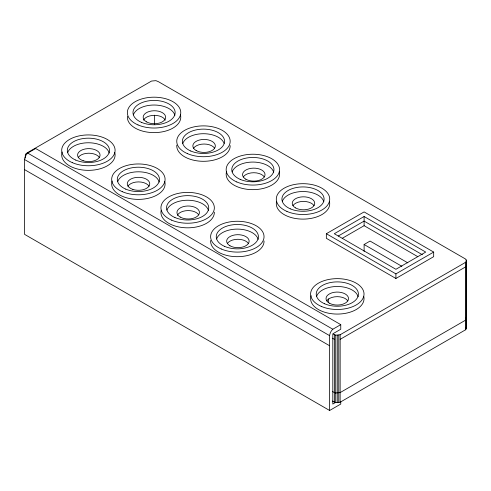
<?xml version="1.0" encoding="UTF-8"?>
<svg xmlns="http://www.w3.org/2000/svg" width="491" height="491" viewBox="0 0 491 491"><rect width="100%" height="100%" fill="white"/><g stroke="black" fill="none" stroke-linecap="round" stroke-linejoin="round"><path stroke-width="0.74" d="M364.107 251.392L364.107 244.506L370.067 241.063L407.837 262.869M25.231 158.157L25.464 154.242L27.195 152.818L151.529 81.052L155.917 80.659L158.384 81.666L465.542 259.027L466.45 260.69L466.425 328.166L465.511 329.829L340.134 402.215L335.74 402.608L332.376 401.061M466.45 260.69L466.217 261.556L464.48 262.986L340.153 334.745L335.758 335.144L333.297 334.132M335.74 392.972L340.153 392.585L465.542 320.187L466.45 318.524L466.217 317.652M465.511 320.187L466.425 318.524L466.192 317.652M340.76 401.761L340.76 404.056L329.627 410.482L24.55 234.342L24.55 159.526A6.322 3.652 -60 0 1 27.729 153.1L35.683 148.509L340.76 324.643L340.76 329.234L332.812 333.825L332.812 404.056L335.457 402.522M326.343 233.722L364.107 211.916L433.676 252.079L433.676 256.67L395.906 278.477L326.343 238.313L326.343 233.722L395.906 273.886L433.676 252.079M364.107 216.506L334.291 233.722L395.906 269.295L425.722 252.079L364.107 216.506L364.107 225.688L417.773 256.67M338.268 236.018L364.107 221.097L422.407 254.761M342.239 238.313L364.107 225.688M329.627 410.482L329.627 335.66A6.322 3.652 -60 0 1 332.812 329.234L340.76 324.643M340.153 339.336L465.542 266.938M334.371 392.573L335.758 392.984M364.107 244.506L401.871 266.312M27.729 153.1L332.812 329.234M24.55 159.526L329.627 335.66M332.401 338.189L334.389 339.336M24.55 169.622L329.627 345.756M332.376 391.425L334.389 392.585M466.192 327.294L466.425 328.166M25.231 155.113L25.464 155.985M466.217 259.819L466.192 329.038M465.542 262.347L465.511 329.829M395.906 273.886L395.906 278.477M340.153 334.745L340.134 402.215M338.784 335.144L338.765 402.608M337.274 335.279L337.249 402.743M335.758 335.144L335.74 402.608M334.389 334.745L334.371 402.215M328.326 298.829L328.326 302.652M154.413 115.195L154.413 124.327M180.436 114.784A26.704 15.417 0 0 1 155.463 132.588A26.704 15.417 0 0 1 127.396 116.385M133.368 114.869A21.082 12.171 0 0 1 154.432 105.025A21.082 12.171 0 0 1 174.888 115.287M363.696 296.239A26.704 15.417 0 0 1 336.851 314.068A26.704 15.417 0 0 1 311.104 295.711M316.627 296.331A21.082 12.171 0 0 1 337.685 286.48A21.082 12.171 0 0 1 358.142 296.748M264.035 241.001A26.704 15.417 0 0 1 236.871 256.683A26.704 15.417 0 0 1 210.67 240.461M216.641 238.945A21.082 12.171 0 0 1 237.705 229.101A21.082 12.171 0 0 1 258.156 239.363M329.381 201.285A26.704 15.417 0 0 1 303.162 219.115A26.704 15.417 0 0 1 276.58 201.463M282.313 201.371A21.082 12.171 0 0 1 303.37 191.527A21.082 12.171 0 0 1 323.827 201.789M214.34 212.137A26.704 15.417 0 0 1 185.929 227.793A26.704 15.417 0 0 1 161.214 210.173M166.94 210.08A21.082 12.171 0 0 1 188.004 200.236A21.082 12.171 0 0 1 208.46 210.504M230.162 145.618A26.704 15.417 0 0 1 202.998 161.3A26.704 15.417 0 0 1 176.797 145.078M182.769 143.562A21.082 12.171 0 0 1 203.342 133.712A21.082 12.171 0 0 1 224.111 143.421M279.238 171.825A26.704 15.417 0 0 1 252.399 189.649A26.704 15.417 0 0 1 226.652 171.291M232.169 171.911A21.082 12.171 0 0 1 253.233 162.067A21.082 12.171 0 0 1 273.69 172.329M114.765 152.523A26.704 15.417 0 0 1 87.926 170.352A26.704 15.417 0 0 1 62.179 151.995M67.697 152.615A21.082 12.171 0 0 1 88.761 142.764A21.082 12.171 0 0 1 109.217 153.032M164.761 181.56A26.704 15.417 0 0 1 137.922 199.383A26.704 15.417 0 0 1 112.169 181.026M117.693 181.645A21.082 12.171 0 0 1 138.75 171.801A21.082 12.171 0 0 1 159.207 182.063M177.337 215.402A11.244 6.493 0 0 1 187.709 210.596A11.244 6.493 0 0 1 198.763 214.862M227.321 243.548A11.244 6.493 0 0 1 237.89 239.277A11.244 6.493 0 0 1 248.458 243.548M243.223 176.993A11.244 6.493 0 0 1 253.792 172.722A11.244 6.493 0 0 1 264.354 176.993M292.918 205.68A11.244 6.493 0 0 1 303.481 201.408A11.244 6.493 0 0 1 314.05 205.68M127.942 186.175A11.244 6.493 0 0 1 138.505 181.897A11.244 6.493 0 0 1 149.074 186.175M193.534 148.3A11.244 6.493 0 0 1 204.096 144.029A11.244 6.493 0 0 1 214.665 148.3M78.247 157.482A11.244 6.493 0 0 1 88.816 153.21A11.244 6.493 0 0 1 99.385 157.482M143.55 120.154A11.244 6.493 0 0 1 154.407 115.342A11.244 6.493 0 0 1 165.271 120.154M326.705 300.928A11.244 6.493 0 0 1 337.274 296.656A11.244 6.493 0 0 1 347.837 300.928M141.377 122.32A21.082 12.171 0 0 0 174.986 114.084A21.082 12.171 0 0 0 145.827 101.398A21.082 12.171 0 0 0 141.377 122.32M137.989 124.917A26.704 15.417 0 0 0 180.571 114.483A26.704 15.417 0 0 0 143.63 98.409A26.704 15.417 0 0 0 137.989 124.917M324.631 303.782A21.082 12.171 0 0 0 358.246 295.545A21.082 12.171 0 0 0 329.08 282.859A21.082 12.171 0 0 0 324.631 303.782M321.249 306.378A26.704 15.417 0 0 0 363.825 295.944A26.704 15.417 0 0 0 326.883 279.87A26.704 15.417 0 0 0 321.249 306.378M224.645 246.396A21.082 12.171 0 0 0 258.26 238.16A21.082 12.171 0 0 0 229.094 225.473A21.082 12.171 0 0 0 224.645 246.396M221.263 248.992A26.704 15.417 0 0 0 263.839 238.558A26.704 15.417 0 0 0 226.903 222.484A26.704 15.417 0 0 0 221.263 248.992M290.316 208.828A21.082 12.171 0 0 0 323.931 200.586A21.082 12.171 0 0 0 294.766 187.9A21.082 12.171 0 0 0 290.316 208.828M286.934 211.418A26.704 15.417 0 0 0 329.51 200.985A26.704 15.417 0 0 0 292.568 184.911A26.704 15.417 0 0 0 286.934 211.418M174.949 217.538A21.082 12.171 0 0 0 208.565 209.301A21.082 12.171 0 0 0 179.399 196.609A21.082 12.171 0 0 0 174.949 217.538M171.568 220.128A26.704 15.417 0 0 0 214.144 209.694A26.704 15.417 0 0 0 177.202 193.626A26.704 15.417 0 0 0 171.568 220.128M190.778 151.013A21.082 12.171 0 0 0 224.387 142.777A21.082 12.171 0 0 0 195.228 130.09A21.082 12.171 0 0 0 190.778 151.013M187.39 153.609A26.704 15.417 0 0 0 229.972 143.176A26.704 15.417 0 0 0 193.031 127.101A26.704 15.417 0 0 0 187.39 153.609M240.179 179.368A21.082 12.171 0 0 0 273.788 171.126A21.082 12.171 0 0 0 244.628 158.44A21.082 12.171 0 0 0 240.179 179.368M236.791 181.958A26.704 15.417 0 0 0 279.373 171.525A26.704 15.417 0 0 0 242.431 155.451A26.704 15.417 0 0 0 236.791 181.958M75.706 160.066A21.082 12.171 0 0 0 109.315 151.829A21.082 12.171 0 0 0 80.156 139.143A21.082 12.171 0 0 0 75.706 160.066M72.324 162.656A26.704 15.417 0 0 0 114.9 152.222A26.704 15.417 0 0 0 77.959 136.154A26.704 15.417 0 0 0 72.324 162.656M125.696 189.103A21.082 12.171 0 0 0 159.311 180.86A21.082 12.171 0 0 0 130.146 168.174A21.082 12.171 0 0 0 125.696 189.103M122.314 191.693A26.704 15.417 0 0 0 164.89 181.259A26.704 15.417 0 0 0 127.948 165.185A26.704 15.417 0 0 0 122.314 191.693M132.883 189.422A11.244 6.493 0 0 0 149.749 183.8A11.244 6.493 0 0 0 132.883 178.178A11.244 6.493 0 0 0 132.883 189.422M180.246 217.083A11.244 6.493 0 0 0 199.058 214.168A11.244 6.493 0 0 0 185.285 206.22A11.244 6.493 0 0 0 180.246 217.083M295.533 207.902A11.244 6.493 0 0 0 314.344 204.993A11.244 6.493 0 0 0 300.572 197.038A11.244 6.493 0 0 0 295.533 207.902M229.941 245.77A11.244 6.493 0 0 0 248.753 242.861A11.244 6.493 0 0 0 234.98 234.907A11.244 6.493 0 0 0 229.941 245.77M245.838 179.209A11.244 6.493 0 0 0 264.649 176.3A11.244 6.493 0 0 0 250.883 168.352A11.244 6.493 0 0 0 245.838 179.209M196.148 150.522A11.244 6.493 0 0 0 214.96 147.613A11.244 6.493 0 0 0 201.187 139.659A11.244 6.493 0 0 0 196.148 150.522M83.194 160.735A11.244 6.493 0 0 0 100.06 155.113A11.244 6.493 0 0 0 83.194 149.491A11.244 6.493 0 0 0 83.194 160.735M146.459 121.836A11.244 6.493 0 0 0 165.271 118.92A11.244 6.493 0 0 0 151.498 110.972A11.244 6.493 0 0 0 146.459 121.836M329.32 303.15A11.244 6.493 0 0 0 348.131 300.24A11.244 6.493 0 0 0 334.365 292.286A11.244 6.493 0 0 0 329.32 303.15"/></g></svg>
